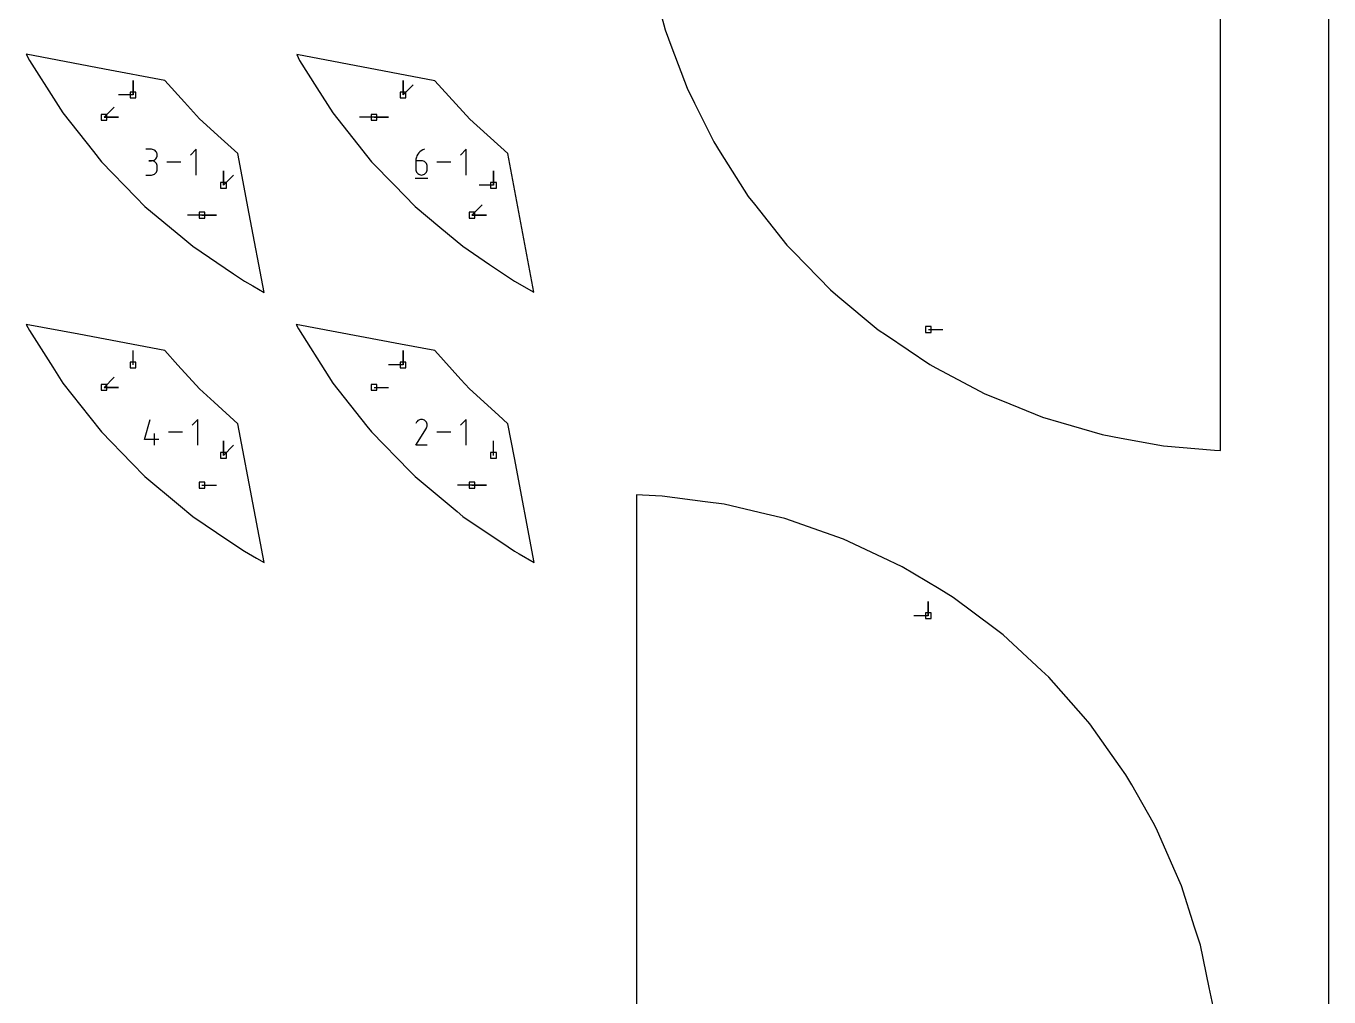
# Model space of a CAD drawing. Extents: x 0 to 800, y 0 to 1000.
# Drawn here: x 670.7 to 800, y 425.5 to 521.8 of the extents above; entities that cross this region are included whole.
import ezdxf

# ---------------------------------------------------------------- set-up
doc = ezdxf.new("R2010")
doc.units = 0
doc.header["$MEASUREMENT"] = 0
for name, color, linetype in [('annotation', 7, 'Continuous'), ('boundary', 7, 'Continuous'), ('frame', 7, 'Continuous'), ('hole', 7, 'Continuous')]:
    doc.layers.add(name, color=color, linetype=linetype)

msp = doc.modelspace()

# ---------------------------------------------------------------- linework, layer by layer
at = {"layer": 'annotation', "color": 1}
for p, q in [((681.349376, 514.9688), (681.349376, 516.39755)), ((681.349376, 514.9688), (681.349376, 516.39755)), ((681.349376, 516.39755), (681.349376, 514.9688)), ((708.138154, 514.9688), (708.138154, 516.39755)), ((708.138154, 514.9688), (708.138154, 516.39755)), ((708.138154, 516.39755), (708.138154, 514.9688)), ((708.138154, 514.9688), (709.148432, 515.979079)), ((681.349376, 514.9688), (679.920626, 514.9688)), ((678.469689, 512.744576), (679.479967, 513.754855)), ((678.469689, 512.744576), (679.898439, 512.744576)), ((678.469689, 512.744576), (679.898439, 512.744576)), ((679.898439, 512.744576), (678.469689, 512.744576)), ((705.258467, 512.744576), (703.829717, 512.744576)), ((705.258467, 512.744576), (706.687217, 512.744576)), ((705.258467, 512.744576), (706.687217, 512.744576)), ((706.687217, 512.744576), (705.258467, 512.744576)), ((683.185437, 509.569483), (682.619058, 509.569483)), ((683.287301, 509.56034), (683.185437, 509.569483)), ((683.383152, 509.533991), (683.287301, 509.56034)), ((683.471396, 509.492056), (683.383152, 509.533991)), ((683.550437, 509.436157), (683.471396, 509.492056)), ((683.618682, 509.367913), (683.550437, 509.436157)), ((683.674536, 509.288945), (683.618682, 509.367913)), ((687.626414, 509.572442), (687.059396, 509.005264)), ((687.626414, 507.021899), (687.626414, 509.572442)), ((709.813466, 509.328591), (709.695892, 509.210518)), ((709.947462, 509.429639), (709.813466, 509.328591)), ((710.09635, 509.511607), (709.947462, 509.429639)), ((710.258603, 509.572442), (710.09635, 509.511607)), ((710.258603, 509.572442), (710.258603, 509.572442)), ((714.415192, 509.572442), (713.848174, 509.005264)), ((714.415192, 507.021899), (714.415192, 509.572442)), ((683.185437, 508.436726), (682.901848, 508.436726)), ((682.901848, 508.436726), (683.185437, 508.436726)), ((683.185437, 508.436726), (683.287301, 508.445871)), ((683.287301, 508.427583), (683.185437, 508.436726)), ((683.185437, 508.436726), (683.185437, 508.436726)), ((683.287301, 508.445871), (683.383152, 508.472236)), ((683.383152, 508.401234), (683.287301, 508.427583)), ((683.383152, 508.472236), (683.471396, 508.514212)), ((683.471396, 508.359299), (683.383152, 508.401234)), ((683.471396, 508.514212), (683.550437, 508.570193)), ((683.550437, 508.303399), (683.471396, 508.359299)), ((683.550437, 508.570193), (683.618682, 508.638571)), ((683.618682, 508.235155), (683.550437, 508.303399)), ((683.618682, 508.638571), (683.674536, 508.717738)), ((683.674536, 508.156188), (683.618682, 508.235155)), ((683.716406, 509.200874), (683.674536, 509.288945)), ((683.674536, 508.717738), (683.716406, 508.806088)), ((683.716406, 508.068117), (683.674536, 508.156188)), ((683.742697, 509.10532), (683.716406, 509.200874)), ((683.716406, 508.806088), (683.742697, 508.902012)), ((683.742697, 507.972563), (683.716406, 508.068117)), ((683.751815, 509.003904), (683.742697, 509.10532)), ((683.742697, 508.902012), (683.751815, 509.003904)), ((683.751815, 509.003904), (683.751815, 509.003904)), ((686.103102, 508.297171), (684.708509, 508.297171)), ((709.420377, 508.609042), (709.407836, 508.436646)), ((709.407836, 508.436646), (709.407836, 507.588918)), ((709.974215, 508.436646), (709.407836, 508.436646)), ((709.456982, 508.774682), (709.420377, 508.609042)), ((709.516121, 508.93151), (709.456982, 508.774682)), ((709.596267, 509.077473), (709.516121, 508.93151)), ((709.695892, 509.210518), (709.596267, 509.077473)), ((710.076079, 508.427555), (709.974215, 508.436646)), ((710.17193, 508.401338), (710.076079, 508.427555)), ((710.260173, 508.359574), (710.17193, 508.401338)), ((710.339215, 508.303846), (710.260173, 508.359574)), ((710.40746, 508.235734), (710.339215, 508.303846)), ((710.463314, 508.156819), (710.40746, 508.235734)), ((710.505184, 508.068682), (710.463314, 508.156819)), ((710.531475, 507.972904), (710.505184, 508.068682)), ((712.89188, 508.297171), (711.497287, 508.297171)), ((682.619058, 507.021979), (683.185437, 507.021979)), ((683.185437, 507.021979), (683.287301, 507.031117)), ((683.185437, 507.021979), (683.185437, 507.021979)), ((683.287301, 507.031117), (683.383152, 507.057453)), ((683.383152, 507.057453), (683.471396, 507.099371)), ((683.471396, 507.099371), (683.550437, 507.155253)), ((683.550437, 507.155253), (683.618682, 507.223484)), ((683.618682, 507.223484), (683.674536, 507.302446)), ((683.674536, 507.302446), (683.716406, 507.390524)), ((683.716406, 507.390524), (683.742697, 507.4861)), ((683.751815, 507.871147), (683.742697, 507.972563)), ((683.742697, 507.4861), (683.751815, 507.587558)), ((683.751815, 507.587558), (683.751815, 507.871147)), ((683.751815, 507.871147), (683.751815, 507.871147)), ((690.318637, 505.999539), (690.318637, 507.428289)), ((690.318637, 505.999539), (690.318637, 507.428289)), ((690.318637, 507.428289), (690.318637, 505.999539)), ((690.318637, 505.999539), (691.328916, 507.009818)), ((709.407836, 507.588918), (709.407836, 507.588918)), ((709.407836, 507.588918), (709.41698, 507.487031)), ((709.41698, 507.487031), (709.443337, 507.391121)), ((709.443337, 507.391121), (709.485293, 507.302793)), ((709.485293, 507.302793), (709.541233, 507.223651)), ((709.541233, 507.223651), (709.609544, 507.155299)), ((709.609544, 507.155299), (709.688611, 507.099344)), ((709.688611, 507.099344), (709.776821, 507.057389)), ((709.776821, 507.057389), (709.872561, 507.031039)), ((709.872561, 507.031039), (709.974215, 507.021899)), ((709.974215, 507.021899), (710.076079, 507.031039)), ((709.974215, 507.021899), (709.974215, 507.021899)), ((710.076079, 507.031039), (710.17193, 507.057389)), ((710.17193, 507.057389), (710.260173, 507.099344)), ((710.260173, 507.099344), (710.339215, 507.155299)), ((710.339215, 507.155299), (710.40746, 507.223651)), ((710.40746, 507.223651), (710.463314, 507.302793)), ((710.463314, 507.302793), (710.505184, 507.391121)), ((710.505184, 507.391121), (710.531475, 507.487031)), ((710.540593, 507.871067), (710.531475, 507.972904)), ((710.531475, 507.487031), (710.540593, 507.588918)), ((710.540593, 507.588918), (710.540593, 507.871067)), ((710.540593, 507.871067), (710.540593, 507.871067)), ((717.107415, 505.999539), (717.107415, 507.428289)), ((717.107415, 505.999539), (717.107415, 507.428289)), ((717.107415, 507.428289), (717.107415, 505.999539)), ((709.336899, 506.703081), (710.61217, 506.703081)), ((717.107415, 505.999539), (715.678665, 505.999539)), ((688.188407, 503.042431), (686.759657, 503.042431)), ((688.188407, 503.042431), (689.617157, 503.042431)), ((688.188407, 503.042431), (689.617157, 503.042431)), ((689.617157, 503.042431), (688.188407, 503.042431)), ((714.977185, 503.042431), (715.987463, 504.05271)), ((714.977185, 503.042431), (716.405935, 503.042431)), ((714.977185, 503.042431), (716.405935, 503.042431)), ((716.405935, 503.042431), (714.977185, 503.042431)), ((760.263351, 491.695029), (761.692101, 491.695029)), ((681.349376, 488.180022), (681.349376, 489.608772)), ((708.138154, 488.180022), (708.138154, 489.608772)), ((708.138154, 488.180022), (708.138154, 489.608772)), ((708.138154, 489.608772), (708.138154, 488.180022)), ((708.138154, 488.180022), (706.709404, 488.180022)), ((678.469689, 485.955798), (679.479967, 486.966077)), ((678.469689, 485.955798), (679.898439, 485.955798)), ((678.469689, 485.955798), (679.898439, 485.955798)), ((679.898439, 485.955798), (678.469689, 485.955798)), ((705.258467, 485.955798), (706.687216, 485.955798)), ((682.477344, 480.800139), (683.042922, 482.783664)), ((687.768129, 482.783664), (687.201111, 482.216486)), ((687.768129, 480.233121), (687.768129, 482.783664)), ((709.483812, 482.500054), (709.409435, 482.35738)), ((709.542835, 482.58375), (709.483812, 482.500054)), ((709.61365, 482.653617), (709.542835, 482.58375)), ((709.694103, 482.709095), (709.61365, 482.653617)), ((709.782039, 482.749625), (709.694103, 482.709095)), ((709.875306, 482.774647), (709.782039, 482.749625)), ((709.97175, 482.783602), (709.875306, 482.774647)), ((710.069217, 482.77593), (709.97175, 482.783602)), ((710.165552, 482.751072), (710.069217, 482.77593)), ((710.258603, 482.708467), (710.165552, 482.751072)), ((710.341828, 482.64937), (710.258603, 482.708467)), ((710.258603, 482.708467), (710.258603, 482.708467)), ((710.411412, 482.578454), (710.341828, 482.64937)), ((710.466738, 482.497892), (710.411412, 482.578454)), ((710.507187, 482.409858), (710.466738, 482.497892)), ((710.53214, 482.316525), (710.507187, 482.409858)), ((710.540978, 482.220067), (710.53214, 482.316525)), ((710.533083, 482.122657), (710.540978, 482.220067)), ((714.415385, 482.783664), (713.848366, 482.216486)), ((714.415385, 480.233121), (714.415385, 482.783664)), ((683.469026, 480.233121), (683.469026, 481.365878)), ((686.244817, 481.508393), (684.850224, 481.508393)), ((709.407836, 480.2331), (710.454541, 481.918161)), ((710.454541, 481.918161), (710.455792, 481.919709)), ((710.454541, 481.918161), (710.454541, 481.918161)), ((710.455792, 481.919709), (710.456992, 481.921271)), ((710.456992, 481.921271), (710.458148, 481.922858)), ((710.458148, 481.922858), (710.459269, 481.924486)), ((710.459269, 481.924486), (710.460363, 481.926166)), ((710.460363, 481.926166), (710.461436, 481.927912)), ((710.461436, 481.927912), (710.462498, 481.929736)), ((710.462498, 481.929736), (710.463556, 481.931653)), ((710.463556, 481.931653), (710.464617, 481.933676)), ((710.464617, 481.933676), (710.507836, 482.026469)), ((710.464617, 481.933676), (710.464617, 481.933676)), ((710.507836, 482.026469), (710.533083, 482.122657)), ((712.892073, 481.508393), (711.497479, 481.508393)), ((683.89353, 480.800139), (682.477344, 480.800139)), ((690.318637, 479.210761), (690.318637, 480.639511)), ((690.318637, 479.210761), (690.318637, 480.639511)), ((690.318637, 480.639511), (690.318637, 479.210761)), ((690.318637, 479.210761), (691.328916, 480.22104)), ((710.540593, 480.2331), (709.407836, 480.2331)), ((717.107415, 479.210761), (717.107415, 480.639511)), ((688.188407, 476.253653), (689.617157, 476.253653)), ((714.977185, 476.253653), (713.548435, 476.253653)), ((714.977185, 476.253653), (716.405935, 476.253653)), ((714.977185, 476.253653), (716.405935, 476.253653)), ((716.405935, 476.253653), (714.977185, 476.253653)), ((760.251168, 463.302801), (760.251168, 464.73155)), ((760.251168, 463.302801), (760.251168, 464.73155)), ((760.251168, 464.73155), (760.251168, 463.302801)), ((760.251168, 463.302801), (758.822418, 463.302801))]:
    msp.add_line(p, q, dxfattribs=at)
at = {"layer": 'boundary', "color": 5}
for p, q in [((789.230785, 479.70215), (789.230785, 574.651742)), ((733.046368, 525.563956), (734.13779, 521.419657)), ((734.13779, 521.419657), (734.805141, 519.649425)), ((678.529099, 517.527411), (670.733112, 518.997053)), ((670.733112, 518.997053), (671.07331, 518.387706)), ((671.07331, 518.387706), (673.693559, 514.268241)), ((711.302473, 516.378112), (697.613609, 518.979763)), ((697.613609, 518.979763), (697.862088, 518.387706)), ((697.862088, 518.387706), (699.583966, 515.680629)), ((734.805141, 519.649425), (736.316896, 515.639311)), ((684.490733, 516.403567), (678.529099, 517.527411)), ((686.442534, 514.239854), (684.490733, 516.403567)), ((714.749321, 512.562288), (711.302473, 516.378112)), ((699.583966, 515.680629), (701.177505, 513.175321)), ((736.316896, 515.639311), (737.058543, 514.133692)), ((673.693559, 514.268241), (674.388727, 513.175321)), ((687.935087, 512.58525), (686.442534, 514.239854)), ((737.058543, 514.133692), (738.974612, 510.300273)), ((674.388727, 513.175321), (677.418651, 509.347112)), ((690.0988, 510.633449), (687.935087, 512.58525)), ((701.177505, 513.175321), (703.168598, 510.659641)), ((718.542182, 509.140896), (714.749321, 512.562288)), ((691.753404, 509.140896), (690.0988, 510.633449)), ((703.168598, 510.659641), (705.011285, 508.331464)), ((677.418651, 509.347112), (678.222508, 508.331464)), ((738.974612, 510.300273), (739.602847, 509.289767)), ((678.222508, 508.331464), (681.629999, 504.835079)), ((692.877248, 503.179262), (691.753404, 509.140896)), ((705.011285, 508.331464), (707.250494, 506.03384)), ((721.122707, 495.390732), (718.542182, 509.140896)), ((739.602847, 509.289767), (742.394214, 504.901276)), ((707.250494, 506.03384), (709.322805, 503.907467)), ((681.629999, 504.835079), (682.534027, 503.907467)), ((742.394214, 504.901276), (743.000199, 504.135634)), ((682.534027, 503.907467), (686.282955, 500.779975)), ((694.34689, 495.383275), (692.877248, 503.179262)), ((709.322805, 503.907467), (711.786386, 501.852258)), ((743.000199, 504.135634), (746.227995, 500.057419)), ((711.786386, 501.852258), (714.066347, 499.950232)), ((686.282955, 500.779975), (687.277569, 499.950232)), ((687.277569, 499.950232), (691.328204, 497.224791)), ((714.066347, 499.950232), (716.728193, 498.159228)), ((746.227995, 500.057419), (746.909493, 499.358142)), ((746.909493, 499.358142), (750.539514, 495.633422)), ((716.728193, 498.159228), (719.19164, 496.501715)), ((691.328204, 497.224791), (692.402862, 496.501715)), ((692.402862, 496.501715), (693.245274, 496.017058)), ((719.19164, 496.501715), (721.122707, 495.390732)), ((693.245274, 496.017058), (694.34689, 495.383275)), ((750.539514, 495.633422), (751.2893, 495.007923)), ((751.2893, 495.007923), (755.283056, 491.676187)), ((675.961009, 491.22275), (670.733112, 492.208275)), ((670.733112, 492.208275), (671.07331, 491.598928)), ((671.07331, 491.598928), (673.394102, 487.950259)), ((684.490733, 489.614789), (675.961009, 491.22275)), ((707.885966, 490.254516), (697.52189, 492.208275)), ((697.52189, 492.208275), (697.778173, 491.749234)), ((697.778173, 491.749234), (700.781794, 487.008666)), ((755.283056, 491.676187), (756.093183, 491.131098)), ((711.27951, 489.614789), (707.885966, 490.254516)), ((756.093183, 491.131098), (760.408349, 488.227669)), ((685.799588, 488.163828), (684.490733, 489.614789)), ((713.874258, 486.738323), (711.27951, 489.614789)), ((673.394102, 487.950259), (674.388727, 486.386543)), ((687.935087, 485.796472), (685.799588, 488.163828)), ((760.408349, 488.227669), (761.003708, 487.885147)), ((761.003708, 487.885147), (764.786519, 485.871009)), ((674.388727, 486.386543), (677.072374, 482.995843)), ((700.781794, 487.008666), (701.177505, 486.386543)), ((701.177505, 486.386543), (704.553705, 482.120824)), ((714.723865, 485.796472), (713.874258, 486.738323)), ((689.386048, 484.487617), (687.935087, 485.796472)), ((717.600331, 483.201725), (714.723865, 485.796472)), ((764.786519, 485.871009), (765.86105, 485.324407)), ((765.86105, 485.324407), (767.613512, 484.611695)), ((691.753404, 482.352118), (689.386048, 484.487617)), ((767.613512, 484.611695), (771.583371, 482.997186)), ((677.072374, 482.995843), (678.222508, 481.542686)), ((693.361365, 473.822395), (691.753404, 482.352118)), ((718.542182, 482.352118), (717.600331, 483.201725)), ((719.181908, 478.958573), (718.542182, 482.352118)), ((771.583371, 482.997186), (773.399826, 482.468444)), ((773.399826, 482.468444), (777.514651, 481.270681)), ((678.222508, 481.542686), (681.240571, 478.445888)), ((704.553705, 482.120824), (705.011285, 481.542686)), ((705.011285, 481.542686), (708.808204, 477.646714)), ((777.514651, 481.270681), (779.375844, 480.93151)), ((779.375844, 480.93151), (783.592015, 480.163184)), ((783.592015, 480.163184), (788.633303, 479.737723)), ((788.633303, 479.737723), (789.230785, 479.70215)), ((681.240571, 478.445888), (682.534027, 477.118689)), ((721.135668, 468.594497), (719.181908, 478.958573)), ((682.534027, 477.118689), (685.854506, 474.348625)), ((708.808204, 477.646714), (709.322805, 477.118689)), ((709.322805, 477.118689), (713.500182, 473.633769)), ((731.879892, 475.269795), (731.295915, 475.29568)), ((731.295915, 475.29568), (731.295915, 380.346088)), ((733.861312, 475.152341), (731.879892, 475.269795)), ((738.111444, 474.602076), (733.861312, 475.152341)), ((739.98763, 474.359166), (738.111444, 474.602076)), ((685.854506, 474.348625), (687.277569, 473.161454)), ((687.277569, 473.161454), (690.865274, 470.747492)), ((694.34689, 468.594497), (693.361365, 473.822395)), ((713.500182, 473.633769), (714.066347, 473.161454)), ((714.066347, 473.161454), (718.579911, 470.124534)), ((744.158657, 473.374813), (739.98763, 474.359166)), ((745.999923, 472.940278), (744.158657, 473.374813)), ((750.047632, 471.532277), (745.999923, 472.940278)), ((690.865274, 470.747492), (692.402862, 469.712937)), ((751.83446, 470.910727), (750.047632, 471.532277)), ((755.715942, 469.093996), (751.83446, 470.910727)), ((692.402862, 469.712937), (693.608159, 469.019504)), ((718.579911, 470.124534), (719.19164, 469.712937)), ((719.19164, 469.712937), (719.671166, 469.437055)), ((719.671166, 469.437055), (721.135668, 468.594497)), ((693.608159, 469.019504), (694.34689, 468.594497)), ((757.657526, 468.16847), (755.715942, 469.093996)), ((761.331638, 465.96227), (757.657526, 468.16847)), ((762.725409, 465.111907), (761.331638, 465.96227)), ((766.885382, 461.990186), (762.725409, 465.111907)), ((767.666374, 461.404115), (766.885382, 461.990186)), ((771.483328, 457.871201), (767.666374, 461.404115)), ((772.199921, 457.207933), (771.483328, 457.871201)), ((775.63338, 453.301286), (772.199921, 457.207933)), ((776.277976, 452.567854), (775.63338, 453.301286)), ((779.291556, 448.32888), (776.277976, 452.567854)), ((779.857324, 447.533057), (779.291556, 448.32888)), ((780.448625, 446.535222), (779.857324, 447.533057)), ((782.55949, 442.805523), (780.448625, 446.535222)), ((782.900013, 442.156913), (782.55949, 442.805523)), ((784.616199, 438.229939), (782.900013, 442.156913)), ((785.373796, 436.496409), (784.616199, 438.229939)), ((786.677115, 432.413789), (785.373796, 436.496409)), ((787.252454, 430.61155), (786.677115, 432.413789)), ((788.129083, 426.416561), (787.252454, 430.61155)), ((788.516064, 424.564718), (788.129083, 426.416561))]:
    msp.add_line(p, q, dxfattribs=at)
at = {"layer": 'frame', "color": 5}
msp.add_line((800, 0), (800, 1000), dxfattribs=at)
at = {"layer": 'hole', "color": 5}
for p, q in [((681.635126, 515.25455), (681.063626, 515.25455)), ((681.063626, 515.25455), (681.063626, 514.68305)), ((681.063626, 514.68305), (681.635126, 514.68305)), ((681.635126, 514.68305), (681.635126, 515.25455)), ((708.423904, 515.25455), (707.852404, 515.25455)), ((707.852404, 515.25455), (707.852404, 514.68305)), ((707.852404, 514.68305), (708.423904, 514.68305)), ((708.423904, 514.68305), (708.423904, 515.25455)), ((678.755439, 513.030326), (678.183939, 513.030326)), ((678.183939, 513.030326), (678.183939, 512.458826)), ((678.183939, 512.458826), (678.755439, 512.458826)), ((678.755439, 512.458826), (678.755439, 513.030326)), ((705.544217, 513.030326), (704.972717, 513.030326)), ((704.972717, 513.030326), (704.972717, 512.458826)), ((704.972717, 512.458826), (705.544217, 512.458826)), ((705.544217, 512.458826), (705.544217, 513.030326)), ((690.604387, 506.285289), (690.032887, 506.285289)), ((690.032887, 506.285289), (690.032887, 505.713789)), ((690.032887, 505.713789), (690.604387, 505.713789)), ((690.604387, 505.713789), (690.604387, 506.285289)), ((717.393165, 506.285289), (716.821665, 506.285289)), ((716.821665, 506.285289), (716.821665, 505.713789)), ((716.821665, 505.713789), (717.393165, 505.713789)), ((717.393165, 505.713789), (717.393165, 506.285289)), ((688.474157, 503.328181), (687.902657, 503.328181)), ((687.902657, 503.328181), (687.902657, 502.756681)), ((688.474157, 502.756681), (688.474157, 503.328181)), ((715.262935, 503.328181), (714.691435, 503.328181)), ((714.691435, 503.328181), (714.691435, 502.756681)), ((715.262935, 502.756681), (715.262935, 503.328181)), ((687.902657, 502.756681), (688.474157, 502.756681)), ((714.691435, 502.756681), (715.262935, 502.756681)), ((760.549101, 491.980779), (759.977601, 491.980779)), ((759.977601, 491.980779), (759.977601, 491.409279)), ((759.977601, 491.409279), (760.549101, 491.409279)), ((760.549101, 491.409279), (760.549101, 491.980779)), ((681.635126, 488.465772), (681.063626, 488.465772)), ((681.063626, 488.465772), (681.063626, 487.894272)), ((681.063626, 487.894272), (681.635126, 487.894272)), ((681.635126, 487.894272), (681.635126, 488.465772)), ((708.423904, 488.465772), (707.852404, 488.465772)), ((707.852404, 488.465772), (707.852404, 487.894272)), ((707.852404, 487.894272), (708.423904, 487.894272)), ((708.423904, 487.894272), (708.423904, 488.465772)), ((678.755439, 486.241548), (678.183939, 486.241548)), ((678.183939, 486.241548), (678.183939, 485.670048)), ((678.755439, 485.670048), (678.755439, 486.241548)), ((705.544217, 486.241548), (704.972717, 486.241548)), ((704.972717, 486.241548), (704.972717, 485.670048)), ((705.544217, 485.670048), (705.544217, 486.241548)), ((678.183939, 485.670048), (678.755439, 485.670048)), ((704.972717, 485.670048), (705.544217, 485.670048)), ((690.604387, 479.496511), (690.032887, 479.496511)), ((690.032887, 479.496511), (690.032887, 478.925011)), ((690.032887, 478.925011), (690.604387, 478.925011)), ((690.604387, 478.925011), (690.604387, 479.496511)), ((717.393165, 479.496511), (716.821665, 479.496511)), ((716.821665, 479.496511), (716.821665, 478.925011)), ((716.821665, 478.925011), (717.393165, 478.925011)), ((717.393165, 478.925011), (717.393165, 479.496511)), ((688.474157, 476.539403), (687.902657, 476.539403)), ((687.902657, 476.539403), (687.902657, 475.967903)), ((687.902657, 475.967903), (688.474157, 475.967903)), ((688.474157, 475.967903), (688.474157, 476.539403)), ((715.262935, 476.539403), (714.691435, 476.539403)), ((714.691435, 476.539403), (714.691435, 475.967903)), ((714.691435, 475.967903), (715.262935, 475.967903)), ((715.262935, 475.967903), (715.262935, 476.539403)), ((760.536918, 463.588551), (759.965418, 463.588551)), ((759.965418, 463.588551), (759.965418, 463.017051)), ((759.965418, 463.017051), (760.536918, 463.017051)), ((760.536918, 463.017051), (760.536918, 463.588551))]:
    msp.add_line(p, q, dxfattribs=at)

doc.saveas('drawing.dxf')
